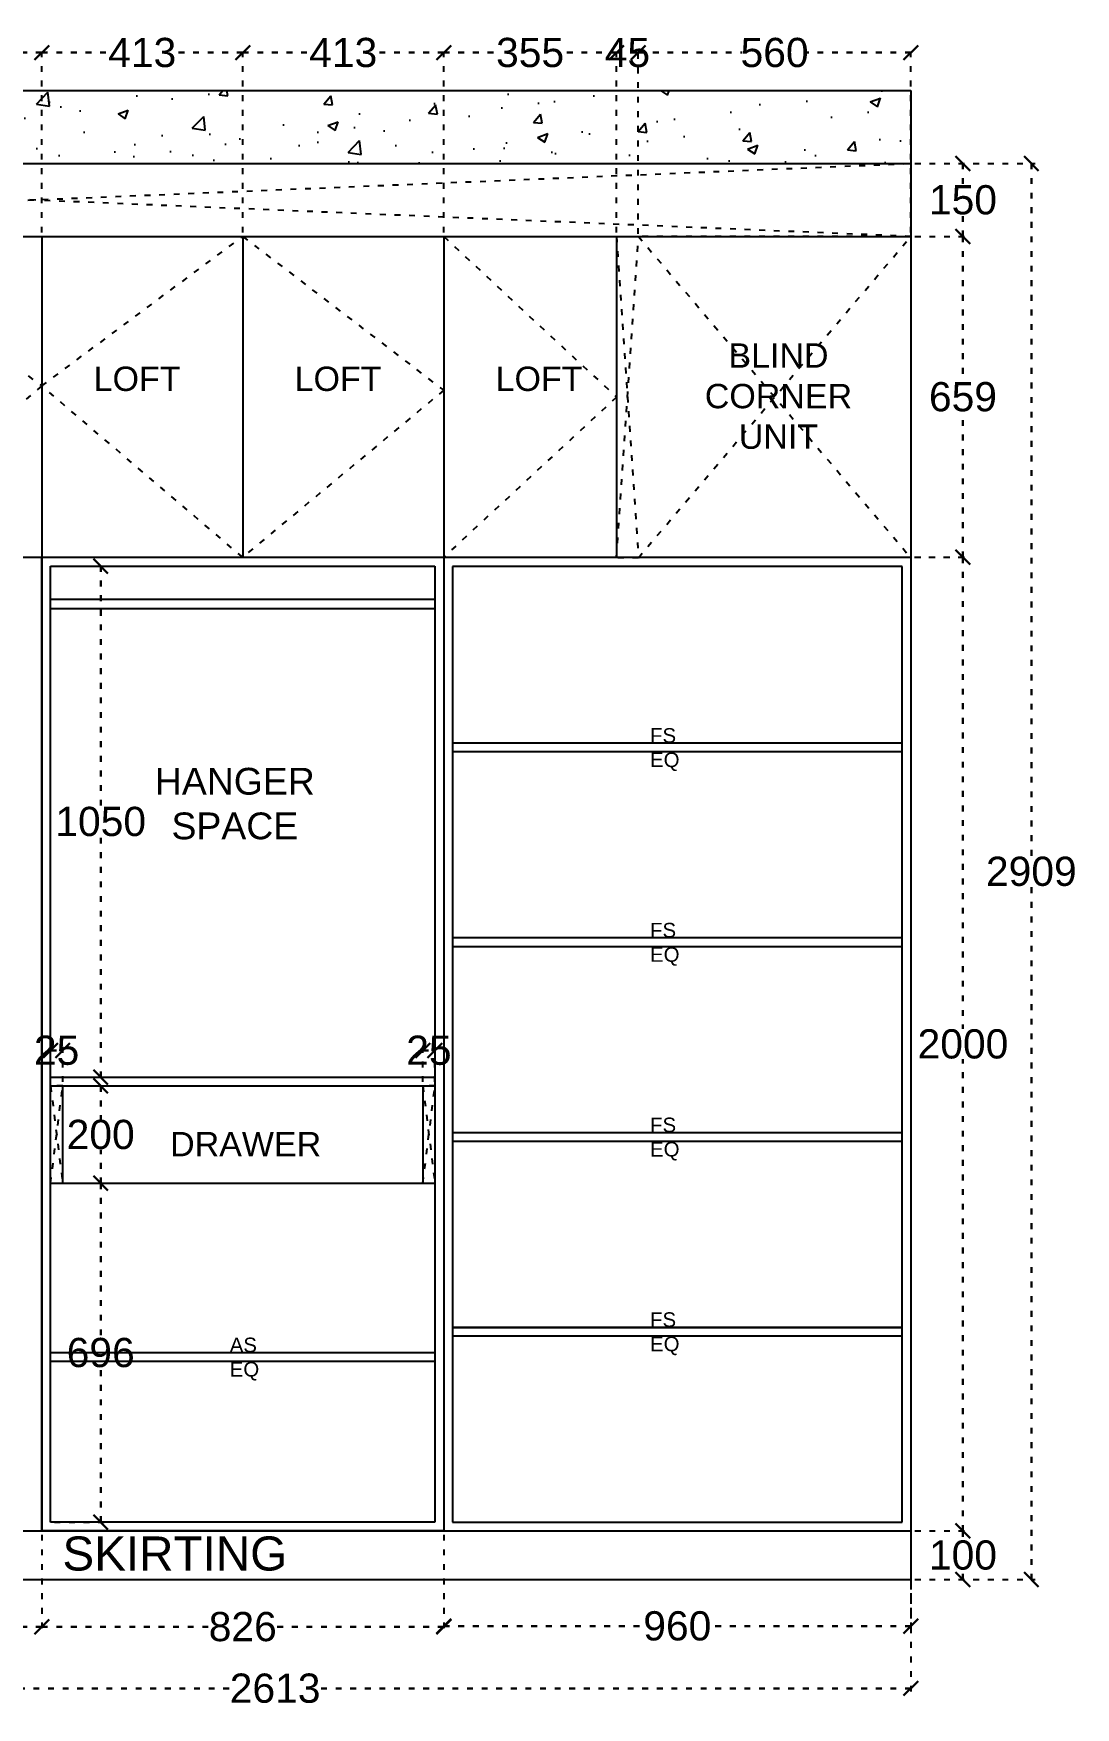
# Model space of a CAD drawing. Header units: millimetres. Extents: x 220712 to 1505573, y -354410 to 241923.
# Drawn here: x 236533 to 238675, y 80875 to 84314 of the extents above; entities that cross this region are included whole.
import ezdxf

# ---------------------------------------------------------------- set-up
doc = ezdxf.new("R2010")
doc.units = ezdxf.units.MM
doc.header["$MEASUREMENT"] = 0
doc.linetypes.add('ACAD_ISO03W100', pattern=[30, 12, -18])
doc.layers.add('Walls', color=253, linetype='Continuous')
doc.layers.add('Words', color=7, linetype='Continuous')
doc.styles.get("Standard").update_dxf_attribs({"font": 'arial.ttf'})
doc.dimstyles.get("Standard").update_dxf_attribs({"dimtxt": 60, "dimasz": 30, "dimexe": 7.75, "dimexo": 8.13, "dimgap": 0.63, "dimtad": 0, "dimtih": 1, "dimtoh": 1, "dimdec": 0, "dimzin": 0, "dimtxsty": 'Standard', "dimblk": 'OBLIQUE', "dimcen": 2.25, "dimclrd": 1, "dimclre": 1, "dimclrt": 1, "dimadec": 0, "dimazin": 0, "dimtfac": 1, "dimtdec": 0, "dimtofl": 0, "dimtmove": 0, "dimatfit": 3, "dimfxl": 1, "dimtolj": 1, "dimtzin": 0, "dimlwd": 30, "dimarcsym": 0})

# ---------------------------------------------------------------- blocks, each defined once
blk = doc.blocks.new('_Oblique')
at = {"color": 0, "linetype": 'ByBlock', "lineweight": -2}
blk.add_line((-0.5, -0.5), (0.5, 0.5), dxfattribs=at)
blk = doc.blocks.new('*D1658')
at = {"layer": 'Defpoints', "color": 0, "linetype": 'ACAD_ISO03W100', "transparency": 16777216}
for p in [(235723.4, 81238), (236550.4, 81238), (236550.4, 81041)]:
    blk.add_point(p, dxfattribs=at)
at = {"layer": 'Walls', "color": 1, "linetype": 'ACAD_ISO03W100', "lineweight": -2, "transparency": 16777216}
for p, q in [((235723.4, 81229.9), (235723.4, 81033.2)), ((236550.4, 81229.9), (236550.4, 81033.2))]:
    blk.add_line(p, q, dxfattribs=at)
at = {"layer": 'Walls', "color": 1, "linetype": 'ACAD_ISO03W100', "lineweight": 30, "transparency": 16777216}
for p, q in [((235723.4, 81041), (236069.9, 81041)), ((236550.4, 81041), (236203.8, 81041))]:
    blk.add_line(p, q, dxfattribs=at)
at = {"layer": 'Walls', "color": 1, "linetype": 'ACAD_ISO03W100', "lineweight": 30, "transparency": 16777216, "xscale": 30, "yscale": 30, "zscale": 30, "rotation": 180}
blk.add_blockref('_Oblique', (235723.4, 81041), dxfattribs=at)
at = {"layer": 'Walls', "color": 1, "linetype": 'ACAD_ISO03W100', "lineweight": 30, "transparency": 16777216, "xscale": 30, "yscale": 30, "zscale": 30}
blk.add_blockref('_Oblique', (236550.4, 81041), dxfattribs=at)
at = {"layer": 'Walls', "color": 1, "linetype": 'ACAD_ISO03W100', "transparency": 16777216, "insert": (236136.9, 81041), "char_height": 60, "attachment_point": 5}
blk.add_mtext('\\A1;827', dxfattribs=at)
blk = doc.blocks.new('*D1664')
at = {"layer": 'Defpoints', "color": 0, "linetype": 'ACAD_ISO03W100', "transparency": 16777216}
for p in [(236550.4, 81238), (237376.4, 81238), (237376.4, 81041)]:
    blk.add_point(p, dxfattribs=at)
at = {"layer": 'Walls', "color": 1, "linetype": 'ACAD_ISO03W100', "lineweight": -2, "transparency": 16777216}
for p, q in [((236550.4, 81229.9), (236550.4, 81033.2)), ((237376.4, 81229.9), (237376.4, 81033.2))]:
    blk.add_line(p, q, dxfattribs=at)
at = {"layer": 'Walls', "color": 1, "linetype": 'ACAD_ISO03W100', "lineweight": 30, "transparency": 16777216}
for p, q in [((236550.4, 81041), (236896.4, 81041)), ((237376.4, 81041), (237030.3, 81041))]:
    blk.add_line(p, q, dxfattribs=at)
at = {"layer": 'Walls', "color": 1, "linetype": 'ACAD_ISO03W100', "lineweight": 30, "transparency": 16777216, "xscale": 30, "yscale": 30, "zscale": 30, "rotation": 180}
blk.add_blockref('_Oblique', (236550.4, 81041), dxfattribs=at)
at = {"layer": 'Walls', "color": 1, "linetype": 'ACAD_ISO03W100', "lineweight": 30, "transparency": 16777216, "xscale": 30, "yscale": 30, "zscale": 30}
blk.add_blockref('_Oblique', (237376.4, 81041), dxfattribs=at)
at = {"layer": 'Walls', "color": 1, "linetype": 'ACAD_ISO03W100', "transparency": 16777216, "insert": (236963.4, 81041), "char_height": 60, "attachment_point": 5}
blk.add_mtext('\\A1;826', dxfattribs=at)
blk = doc.blocks.new('*D1665')
at = {"layer": 'Defpoints', "color": 0, "linetype": 'ACAD_ISO03W100', "transparency": 16777216}
for p in [(237376.4, 81238), (238336.4, 81238), (238336.4, 81042.5)]:
    blk.add_point(p, dxfattribs=at)
at = {"layer": 'Walls', "color": 1, "linetype": 'ACAD_ISO03W100', "lineweight": -2, "transparency": 16777216}
for p, q in [((237376.4, 81229.9), (237376.4, 81034.8)), ((238336.4, 81229.9), (238336.4, 81034.8))]:
    blk.add_line(p, q, dxfattribs=at)
at = {"layer": 'Walls', "color": 1, "linetype": 'ACAD_ISO03W100', "lineweight": 30, "transparency": 16777216}
for p, q in [((237376.4, 81042.5), (237789.5, 81042.5)), ((238336.4, 81042.5), (237923.2, 81042.5))]:
    blk.add_line(p, q, dxfattribs=at)
at = {"layer": 'Walls', "color": 1, "linetype": 'ACAD_ISO03W100', "lineweight": 30, "transparency": 16777216, "xscale": 30, "yscale": 30, "zscale": 30, "rotation": 180}
blk.add_blockref('_Oblique', (237376.4, 81042.5), dxfattribs=at)
at = {"layer": 'Walls', "color": 1, "linetype": 'ACAD_ISO03W100', "lineweight": 30, "transparency": 16777216, "xscale": 30, "yscale": 30, "zscale": 30}
blk.add_blockref('_Oblique', (238336.4, 81042.5), dxfattribs=at)
at = {"layer": 'Walls', "color": 1, "linetype": 'ACAD_ISO03W100', "transparency": 16777216, "insert": (237856.4, 81042.5), "char_height": 60, "attachment_point": 5}
blk.add_mtext('\\A1;960', dxfattribs=at)
blk = doc.blocks.new('*D1666')
at = {"layer": 'Defpoints', "color": 0, "linetype": 'ACAD_ISO03W100', "transparency": 16777216}
for p in [(235723.4, 81138), (238336.4, 81138), (238336.4, 80914.5)]:
    blk.add_point(p, dxfattribs=at)
at = {"layer": 'Walls', "color": 1, "linetype": 'ACAD_ISO03W100', "lineweight": -2, "transparency": 16777216}
for p, q in [((235723.4, 81129.9), (235723.4, 80906.8)), ((238336.4, 81129.9), (238336.4, 80906.8))]:
    blk.add_line(p, q, dxfattribs=at)
at = {"layer": 'Walls', "color": 1, "linetype": 'ACAD_ISO03W100', "lineweight": 30, "transparency": 16777216}
for p, q in [((235723.4, 80914.5), (236939.1, 80914.5)), ((238336.4, 80914.5), (237120.6, 80914.5))]:
    blk.add_line(p, q, dxfattribs=at)
at = {"layer": 'Walls', "color": 1, "linetype": 'ACAD_ISO03W100', "lineweight": 30, "transparency": 16777216, "xscale": 30, "yscale": 30, "zscale": 30, "rotation": 180}
blk.add_blockref('_Oblique', (235723.4, 80914.5), dxfattribs=at)
at = {"layer": 'Walls', "color": 1, "linetype": 'ACAD_ISO03W100', "lineweight": 30, "transparency": 16777216, "xscale": 30, "yscale": 30, "zscale": 30}
blk.add_blockref('_Oblique', (238336.4, 80914.5), dxfattribs=at)
at = {"layer": 'Walls', "color": 1, "linetype": 'ACAD_ISO03W100', "transparency": 16777216, "insert": (237029.9, 80914.5), "char_height": 60, "attachment_point": 5}
blk.add_mtext('\\A1;2613', dxfattribs=at)
blk = doc.blocks.new('*D1667')
at = {"layer": 'Defpoints', "color": 0, "linetype": 'ACAD_ISO03W100', "transparency": 16777216}
for p in [(238336.4, 81238), (238443.4, 81238), (238336.4, 81138)]:
    blk.add_point(p, dxfattribs=at)
at = {"layer": 'Walls', "color": 1, "linetype": 'ACAD_ISO03W100', "lineweight": -2, "transparency": 16777216}
for p, q in [((238344.5, 81238), (238451.1, 81238)), ((238344.5, 81138), (238451.1, 81138))]:
    blk.add_line(p, q, dxfattribs=at)
at = {"layer": 'Walls', "color": 1, "linetype": 'ACAD_ISO03W100', "lineweight": 30, "transparency": 16777216}
for p, q in [((238443.4, 81238), (238443.4, 81219.3)), ((238443.4, 81138), (238443.4, 81156.7))]:
    blk.add_line(p, q, dxfattribs=at)
at = {"layer": 'Walls', "color": 1, "linetype": 'ACAD_ISO03W100', "lineweight": 30, "transparency": 16777216, "xscale": 30, "yscale": 30, "zscale": 30}
for p, rotation in [((238443.4, 81238), 90), ((238443.4, 81138), 270)]:
    blk.add_blockref('_Oblique', p, dxfattribs=dict(at, rotation=rotation))
at = {"layer": 'Walls', "color": 1, "linetype": 'ACAD_ISO03W100', "transparency": 16777216, "insert": (238443.4, 81188), "char_height": 60, "attachment_point": 5}
blk.add_mtext('\\A1;100', dxfattribs=at)
blk = doc.blocks.new('*D1668')
at = {"layer": 'Defpoints', "color": 0, "linetype": 'ACAD_ISO03W100', "transparency": 16777216}
for p in [(238335.5, 83238), (238443.4, 83238), (238336.4, 81238)]:
    blk.add_point(p, dxfattribs=at)
at = {"layer": 'Walls', "color": 1, "linetype": 'ACAD_ISO03W100', "lineweight": -2, "transparency": 16777216}
for p, q in [((238343.6, 83238), (238451.1, 83238)), ((238344.5, 81238), (238451.1, 81238))]:
    blk.add_line(p, q, dxfattribs=at)
at = {"layer": 'Walls', "color": 1, "linetype": 'ACAD_ISO03W100', "lineweight": 30, "transparency": 16777216}
for p, q in [((238443.4, 83238), (238443.4, 82269.3)), ((238443.4, 81238), (238443.4, 82206.7))]:
    blk.add_line(p, q, dxfattribs=at)
at = {"layer": 'Walls', "color": 1, "linetype": 'ACAD_ISO03W100', "lineweight": 30, "transparency": 16777216, "xscale": 30, "yscale": 30, "zscale": 30}
for p, rotation in [((238443.4, 83238), 90), ((238443.4, 81238), 270)]:
    blk.add_blockref('_Oblique', p, dxfattribs=dict(at, rotation=rotation))
at = {"layer": 'Walls', "color": 1, "linetype": 'ACAD_ISO03W100', "transparency": 16777216, "insert": (238443.4, 82238), "char_height": 60, "attachment_point": 5}
blk.add_mtext('\\A1;2000', dxfattribs=at)
blk = doc.blocks.new('*D1669')
at = {"layer": 'Defpoints', "color": 0, "linetype": 'ACAD_ISO03W100', "transparency": 16777216}
for p in [(238336.4, 83897), (238443.4, 83897), (238336.4, 83238)]:
    blk.add_point(p, dxfattribs=at)
at = {"layer": 'Walls', "color": 1, "linetype": 'ACAD_ISO03W100', "lineweight": -2, "transparency": 16777216}
for p, q in [((238344.5, 83897), (238451.1, 83897)), ((238344.5, 83238), (238451.1, 83238))]:
    blk.add_line(p, q, dxfattribs=at)
at = {"layer": 'Walls', "color": 1, "linetype": 'ACAD_ISO03W100', "lineweight": 30, "transparency": 16777216}
for p, q in [((238443.4, 83897), (238443.4, 83598.8)), ((238443.4, 83238), (238443.4, 83536.2))]:
    blk.add_line(p, q, dxfattribs=at)
at = {"layer": 'Walls', "color": 1, "linetype": 'ACAD_ISO03W100', "lineweight": 30, "transparency": 16777216, "xscale": 30, "yscale": 30, "zscale": 30}
for p, rotation in [((238443.4, 83897), 90), ((238443.4, 83238), 270)]:
    blk.add_blockref('_Oblique', p, dxfattribs=dict(at, rotation=rotation))
at = {"layer": 'Walls', "color": 1, "linetype": 'ACAD_ISO03W100', "transparency": 16777216, "insert": (238443.4, 83567.5), "char_height": 60, "attachment_point": 5}
blk.add_mtext('\\A1;659', dxfattribs=at)
blk = doc.blocks.new('*D1670')
at = {"layer": 'Defpoints', "color": 0, "linetype": 'ACAD_ISO03W100', "transparency": 16777216}
for p in [(238336.4, 84047), (238443.4, 84047), (238336.4, 83897)]:
    blk.add_point(p, dxfattribs=at)
at = {"layer": 'Walls', "color": 1, "linetype": 'ACAD_ISO03W100', "lineweight": -2, "transparency": 16777216}
for p, q in [((238344.5, 84047), (238451.1, 84047)), ((238344.5, 83897), (238451.1, 83897))]:
    blk.add_line(p, q, dxfattribs=at)
at = {"layer": 'Walls', "color": 1, "linetype": 'ACAD_ISO03W100', "lineweight": 30, "transparency": 16777216}
for p, q in [((238443.4, 84047), (238443.4, 84003.3)), ((238443.4, 83897), (238443.4, 83940.7))]:
    blk.add_line(p, q, dxfattribs=at)
at = {"layer": 'Walls', "color": 1, "linetype": 'ACAD_ISO03W100', "lineweight": 30, "transparency": 16777216, "xscale": 30, "yscale": 30, "zscale": 30}
for p, rotation in [((238443.4, 84047), 90), ((238443.4, 83897), 270)]:
    blk.add_blockref('_Oblique', p, dxfattribs=dict(at, rotation=rotation))
at = {"layer": 'Walls', "color": 1, "linetype": 'ACAD_ISO03W100', "transparency": 16777216, "insert": (238443.4, 83972), "char_height": 60, "attachment_point": 5}
blk.add_mtext('\\A1;150', dxfattribs=at)
blk = doc.blocks.new('*D1652')
at = {"layer": 'Defpoints', "color": 0, "linetype": 'ACAD_ISO03W100', "transparency": 16777216}
for p in [(238336.4, 84047), (238336.4, 81138), (238583.9, 81138)]:
    blk.add_point(p, dxfattribs=at)
at = {"layer": 'Walls', "color": 1, "linetype": 'ACAD_ISO03W100', "lineweight": -2, "transparency": 16777216}
for p, q in [((238344.5, 84047), (238591.6, 84047)), ((238344.5, 81138), (238591.6, 81138))]:
    blk.add_line(p, q, dxfattribs=at)
at = {"layer": 'Walls', "color": 1, "linetype": 'ACAD_ISO03W100', "lineweight": 30, "transparency": 16777216}
for p, q in [((238583.9, 84047), (238583.9, 82623.8)), ((238583.9, 81138), (238583.9, 82561.2))]:
    blk.add_line(p, q, dxfattribs=at)
at = {"layer": 'Walls', "color": 1, "linetype": 'ACAD_ISO03W100', "lineweight": 30, "transparency": 16777216, "xscale": 30, "yscale": 30, "zscale": 30}
for p, rotation in [((238583.9, 84047), 90), ((238583.9, 81138), 270)]:
    blk.add_blockref('_Oblique', p, dxfattribs=dict(at, rotation=rotation))
at = {"layer": 'Walls', "color": 1, "linetype": 'ACAD_ISO03W100', "transparency": 16777216, "insert": (238583.9, 82592.5), "char_height": 60, "attachment_point": 5}
blk.add_mtext('\\A1;2909', dxfattribs=at)
blk = doc.blocks.new('*D1672')
at = {"layer": 'Defpoints', "color": 0, "linetype": 'ACAD_ISO03W100', "transparency": 16777216}
for p in [(236568.4, 83220), (236568.4, 82170), (236671.5, 82170)]:
    blk.add_point(p, dxfattribs=at)
at = {"layer": 'Walls', "color": 1, "linetype": 'ACAD_ISO03W100', "lineweight": -2, "transparency": 16777216}
for p, q in [((236576.5, 83220), (236679.3, 83220)), ((236576.5, 82170), (236679.3, 82170))]:
    blk.add_line(p, q, dxfattribs=at)
at = {"layer": 'Walls', "color": 1, "linetype": 'ACAD_ISO03W100', "lineweight": 30, "transparency": 16777216}
for p, q in [((236671.5, 83220), (236671.5, 82726.3)), ((236671.5, 82170), (236671.5, 82663.7))]:
    blk.add_line(p, q, dxfattribs=at)
at = {"layer": 'Walls', "color": 1, "linetype": 'ACAD_ISO03W100', "lineweight": 30, "transparency": 16777216, "xscale": 30, "yscale": 30, "zscale": 30}
for p, rotation in [((236671.5, 83220), 90), ((236671.5, 82170), 270)]:
    blk.add_blockref('_Oblique', p, dxfattribs=dict(at, rotation=rotation))
at = {"layer": 'Walls', "color": 1, "linetype": 'ACAD_ISO03W100', "transparency": 16777216, "insert": (236671.5, 82695), "char_height": 60, "attachment_point": 5}
blk.add_mtext('\\A1;1050', dxfattribs=at)
blk = doc.blocks.new('*D1673')
at = {"layer": 'Defpoints', "color": 0, "linetype": 'ACAD_ISO03W100', "transparency": 16777216}
for p in [(236568.4, 82152), (236568.4, 81952), (236671.5, 81952)]:
    blk.add_point(p, dxfattribs=at)
at = {"layer": 'Walls', "color": 1, "linetype": 'ACAD_ISO03W100', "lineweight": -2, "transparency": 16777216}
for p, q in [((236576.5, 82152), (236679.3, 82152)), ((236576.5, 81952), (236679.3, 81952))]:
    blk.add_line(p, q, dxfattribs=at)
at = {"layer": 'Walls', "color": 1, "linetype": 'ACAD_ISO03W100', "lineweight": 30, "transparency": 16777216}
for p, q in [((236671.5, 82152), (236671.5, 82083.3)), ((236671.5, 81952), (236671.5, 82020.7))]:
    blk.add_line(p, q, dxfattribs=at)
at = {"layer": 'Walls', "color": 1, "linetype": 'ACAD_ISO03W100', "lineweight": 30, "transparency": 16777216, "xscale": 30, "yscale": 30, "zscale": 30}
for p, rotation in [((236671.5, 82152), 90), ((236671.5, 81952), 270)]:
    blk.add_blockref('_Oblique', p, dxfattribs=dict(at, rotation=rotation))
at = {"layer": 'Walls', "color": 1, "linetype": 'ACAD_ISO03W100', "transparency": 16777216, "insert": (236671.5, 82052), "char_height": 60, "attachment_point": 5}
blk.add_mtext('\\A1;200', dxfattribs=at)
blk = doc.blocks.new('*D1674')
at = {"layer": 'Defpoints', "color": 0, "linetype": 'ACAD_ISO03W100', "transparency": 16777216}
for p in [(236568.4, 81952), (236568.4, 81256), (236671.5, 81256)]:
    blk.add_point(p, dxfattribs=at)
at = {"layer": 'Walls', "color": 1, "linetype": 'ACAD_ISO03W100', "lineweight": -2, "transparency": 16777216}
for p, q in [((236576.5, 81952), (236679.3, 81952)), ((236576.5, 81256), (236679.3, 81256))]:
    blk.add_line(p, q, dxfattribs=at)
at = {"layer": 'Walls', "color": 1, "linetype": 'ACAD_ISO03W100', "lineweight": 30, "transparency": 16777216}
for p, q in [((236671.5, 81952), (236671.5, 81635.3)), ((236671.5, 81256), (236671.5, 81572.7))]:
    blk.add_line(p, q, dxfattribs=at)
at = {"layer": 'Walls', "color": 1, "linetype": 'ACAD_ISO03W100', "lineweight": 30, "transparency": 16777216, "xscale": 30, "yscale": 30, "zscale": 30}
for p, rotation in [((236671.5, 81952), 90), ((236671.5, 81256), 270)]:
    blk.add_blockref('_Oblique', p, dxfattribs=dict(at, rotation=rotation))
at = {"layer": 'Walls', "color": 1, "linetype": 'ACAD_ISO03W100', "transparency": 16777216, "insert": (236671.5, 81604), "char_height": 60, "attachment_point": 5}
blk.add_mtext('\\A1;696', dxfattribs=at)
blk = doc.blocks.new('*D1675')
at = {"layer": 'Defpoints', "color": 0, "linetype": 'ACAD_ISO03W100', "transparency": 16777216}
for p in [(237358.4, 82225), (237333.4, 82152), (237358.4, 82152)]:
    blk.add_point(p, dxfattribs=at)
at = {"layer": 'Walls', "color": 1, "linetype": 'ACAD_ISO03W100', "lineweight": -2, "transparency": 16777216}
for p, q in [((237333.4, 82160.1), (237333.4, 82232.8)), ((237358.4, 82160.1), (237358.4, 82232.8))]:
    blk.add_line(p, q, dxfattribs=at)
at = {"layer": 'Walls', "color": 1, "linetype": 'ACAD_ISO03W100', "lineweight": 30, "transparency": 16777216}
blk.add_line((237333.4, 82225), (237358.4, 82225), dxfattribs=at)
at = {"layer": 'Walls', "color": 1, "linetype": 'ACAD_ISO03W100', "lineweight": 30, "transparency": 16777216, "xscale": 30, "yscale": 30, "zscale": 30, "rotation": 180}
blk.add_blockref('_Oblique', (237333.4, 82225), dxfattribs=at)
at = {"layer": 'Walls', "color": 1, "linetype": 'ACAD_ISO03W100', "lineweight": 30, "transparency": 16777216, "xscale": 30, "yscale": 30, "zscale": 30}
blk.add_blockref('_Oblique', (237358.4, 82225), dxfattribs=at)
at = {"layer": 'Walls', "color": 1, "linetype": 'ACAD_ISO03W100', "transparency": 16777216, "insert": (237345.9, 82225), "char_height": 60, "attachment_point": 5}
blk.add_mtext('\\A1;25', dxfattribs=at)
blk = doc.blocks.new('*D1676')
at = {"layer": 'Defpoints', "color": 0, "linetype": 'ACAD_ISO03W100', "transparency": 16777216}
for p in [(236593.4, 82225), (236568.4, 82152), (236593.4, 82152)]:
    blk.add_point(p, dxfattribs=at)
at = {"layer": 'Walls', "color": 1, "linetype": 'ACAD_ISO03W100', "lineweight": -2, "transparency": 16777216}
for p, q in [((236568.4, 82160.1), (236568.4, 82232.7)), ((236593.4, 82160.1), (236593.4, 82232.7))]:
    blk.add_line(p, q, dxfattribs=at)
at = {"layer": 'Walls', "color": 1, "linetype": 'ACAD_ISO03W100', "lineweight": 30, "transparency": 16777216}
blk.add_line((236568.4, 82225), (236593.4, 82225), dxfattribs=at)
at = {"layer": 'Walls', "color": 1, "linetype": 'ACAD_ISO03W100', "lineweight": 30, "transparency": 16777216, "xscale": 30, "yscale": 30, "zscale": 30, "rotation": 180}
blk.add_blockref('_Oblique', (236568.4, 82225), dxfattribs=at)
at = {"layer": 'Walls', "color": 1, "linetype": 'ACAD_ISO03W100', "lineweight": 30, "transparency": 16777216, "xscale": 30, "yscale": 30, "zscale": 30}
blk.add_blockref('_Oblique', (236593.4, 82225), dxfattribs=at)
at = {"layer": 'Walls', "color": 1, "linetype": 'ACAD_ISO03W100', "transparency": 16777216, "insert": (236580.9, 82225), "char_height": 60, "attachment_point": 5}
blk.add_mtext('\\A1;25', dxfattribs=at)
blk = doc.blocks.new('*D1689')
at = {"layer": 'Defpoints', "color": 0, "linetype": 'ACAD_ISO03W100', "transparency": 16777216}
for p in [(236550.4, 84274.6), (236137.4, 83897), (236550.4, 83897)]:
    blk.add_point(p, dxfattribs=at)
at = {"layer": 'Walls', "color": 1, "linetype": 'ACAD_ISO03W100', "lineweight": -2, "transparency": 16777216}
for p, q in [((236137.4, 83905.1), (236137.4, 84282.4)), ((236550.4, 83905.1), (236550.4, 84282.4))]:
    blk.add_line(p, q, dxfattribs=at)
at = {"layer": 'Walls', "color": 1, "linetype": 'ACAD_ISO03W100', "lineweight": 30, "transparency": 16777216}
for p, q in [((236137.4, 84274.6), (236275.7, 84274.6)), ((236550.4, 84274.6), (236412, 84274.6))]:
    blk.add_line(p, q, dxfattribs=at)
at = {"layer": 'Walls', "color": 1, "linetype": 'ACAD_ISO03W100', "lineweight": 30, "transparency": 16777216, "xscale": 30, "yscale": 30, "zscale": 30, "rotation": 180}
blk.add_blockref('_Oblique', (236137.4, 84274.6), dxfattribs=at)
at = {"layer": 'Walls', "color": 1, "linetype": 'ACAD_ISO03W100', "lineweight": 30, "transparency": 16777216, "xscale": 30, "yscale": 30, "zscale": 30}
blk.add_blockref('_Oblique', (236550.4, 84274.6), dxfattribs=at)
at = {"layer": 'Walls', "color": 1, "linetype": 'ACAD_ISO03W100', "transparency": 16777216, "insert": (236343.9, 84274.6), "char_height": 60, "attachment_point": 5}
blk.add_mtext('\\A1;413', dxfattribs=at)
blk = doc.blocks.new('*D1690')
at = {"layer": 'Defpoints', "color": 0, "linetype": 'ACAD_ISO03W100', "transparency": 16777216}
for p in [(236963.4, 84274.6), (236550.4, 83897), (236963.4, 83897)]:
    blk.add_point(p, dxfattribs=at)
at = {"layer": 'Walls', "color": 1, "linetype": 'ACAD_ISO03W100', "lineweight": -2, "transparency": 16777216}
for p, q in [((236550.4, 83905.1), (236550.4, 84282.4)), ((236963.4, 83905.1), (236963.4, 84282.4))]:
    blk.add_line(p, q, dxfattribs=at)
at = {"layer": 'Walls', "color": 1, "linetype": 'ACAD_ISO03W100', "lineweight": 30, "transparency": 16777216}
for p, q in [((236550.4, 84274.6), (236688.7, 84274.6)), ((236963.4, 84274.6), (236825, 84274.6))]:
    blk.add_line(p, q, dxfattribs=at)
at = {"layer": 'Walls', "color": 1, "linetype": 'ACAD_ISO03W100', "lineweight": 30, "transparency": 16777216, "xscale": 30, "yscale": 30, "zscale": 30, "rotation": 180}
blk.add_blockref('_Oblique', (236550.4, 84274.6), dxfattribs=at)
at = {"layer": 'Walls', "color": 1, "linetype": 'ACAD_ISO03W100', "lineweight": 30, "transparency": 16777216, "xscale": 30, "yscale": 30, "zscale": 30}
blk.add_blockref('_Oblique', (236963.4, 84274.6), dxfattribs=at)
at = {"layer": 'Walls', "color": 1, "linetype": 'ACAD_ISO03W100', "transparency": 16777216, "insert": (236756.9, 84274.6), "char_height": 60, "attachment_point": 5}
blk.add_mtext('\\A1;413', dxfattribs=at)
blk = doc.blocks.new('*D1691')
at = {"layer": 'Defpoints', "color": 0, "linetype": 'ACAD_ISO03W100', "transparency": 16777216}
for p in [(237376.4, 84274.6), (236963.4, 83897), (237376.4, 83897)]:
    blk.add_point(p, dxfattribs=at)
at = {"layer": 'Walls', "color": 1, "linetype": 'ACAD_ISO03W100', "lineweight": -2, "transparency": 16777216}
for p, q in [((236963.4, 83905.1), (236963.4, 84282.4)), ((237376.4, 83905.1), (237376.4, 84282.4))]:
    blk.add_line(p, q, dxfattribs=at)
at = {"layer": 'Walls', "color": 1, "linetype": 'ACAD_ISO03W100', "lineweight": 30, "transparency": 16777216}
for p, q in [((236963.4, 84274.6), (237101.7, 84274.6)), ((237376.4, 84274.6), (237238, 84274.6))]:
    blk.add_line(p, q, dxfattribs=at)
at = {"layer": 'Walls', "color": 1, "linetype": 'ACAD_ISO03W100', "lineweight": 30, "transparency": 16777216, "xscale": 30, "yscale": 30, "zscale": 30, "rotation": 180}
blk.add_blockref('_Oblique', (236963.4, 84274.6), dxfattribs=at)
at = {"layer": 'Walls', "color": 1, "linetype": 'ACAD_ISO03W100', "lineweight": 30, "transparency": 16777216, "xscale": 30, "yscale": 30, "zscale": 30}
blk.add_blockref('_Oblique', (237376.4, 84274.6), dxfattribs=at)
at = {"layer": 'Walls', "color": 1, "linetype": 'ACAD_ISO03W100', "transparency": 16777216, "insert": (237169.9, 84274.6), "char_height": 60, "attachment_point": 5}
blk.add_mtext('\\A1;413', dxfattribs=at)
blk = doc.blocks.new('*D1692')
at = {"layer": 'Defpoints', "color": 0, "linetype": 'ACAD_ISO03W100', "transparency": 16777216}
for p in [(237731.4, 84274.6), (237376.4, 83897), (237731.4, 83897)]:
    blk.add_point(p, dxfattribs=at)
at = {"layer": 'Walls', "color": 1, "linetype": 'ACAD_ISO03W100', "lineweight": -2, "transparency": 16777216}
for p, q in [((237376.4, 83905.1), (237376.4, 84282.4)), ((237731.4, 83905.1), (237731.4, 84282.4))]:
    blk.add_line(p, q, dxfattribs=at)
at = {"layer": 'Walls', "color": 1, "linetype": 'ACAD_ISO03W100', "lineweight": 30, "transparency": 16777216}
for p, q in [((237376.4, 84274.6), (237486.7, 84274.6)), ((237731.4, 84274.6), (237621, 84274.6))]:
    blk.add_line(p, q, dxfattribs=at)
at = {"layer": 'Walls', "color": 1, "linetype": 'ACAD_ISO03W100', "lineweight": 30, "transparency": 16777216, "xscale": 30, "yscale": 30, "zscale": 30, "rotation": 180}
blk.add_blockref('_Oblique', (237376.4, 84274.6), dxfattribs=at)
at = {"layer": 'Walls', "color": 1, "linetype": 'ACAD_ISO03W100', "lineweight": 30, "transparency": 16777216, "xscale": 30, "yscale": 30, "zscale": 30}
blk.add_blockref('_Oblique', (237731.4, 84274.6), dxfattribs=at)
at = {"layer": 'Walls', "color": 1, "linetype": 'ACAD_ISO03W100', "transparency": 16777216, "insert": (237553.9, 84274.6), "char_height": 60, "attachment_point": 5}
blk.add_mtext('\\A1;355', dxfattribs=at)
blk = doc.blocks.new('*D1693')
at = {"layer": 'Defpoints', "color": 0, "linetype": 'ACAD_ISO03W100', "transparency": 16777216}
for p in [(237776.1, 84274.6), (237731.4, 83897), (237776.1, 83893.9)]:
    blk.add_point(p, dxfattribs=at)
at = {"layer": 'Walls', "color": 1, "linetype": 'ACAD_ISO03W100', "lineweight": -2, "transparency": 16777216}
for p, q in [((237731.4, 83905.1), (237731.4, 84282.4)), ((237776.1, 83902.1), (237776.1, 84282.4))]:
    blk.add_line(p, q, dxfattribs=at)
at = {"layer": 'Walls', "color": 1, "linetype": 'ACAD_ISO03W100', "lineweight": 30, "transparency": 16777216}
blk.add_line((237731.4, 84274.6), (237776.1, 84274.6), dxfattribs=at)
at = {"layer": 'Walls', "color": 1, "linetype": 'ACAD_ISO03W100', "lineweight": 30, "transparency": 16777216, "xscale": 30, "yscale": 30, "zscale": 30, "rotation": 180}
blk.add_blockref('_Oblique', (237731.4, 84274.6), dxfattribs=at)
at = {"layer": 'Walls', "color": 1, "linetype": 'ACAD_ISO03W100', "lineweight": 30, "transparency": 16777216, "xscale": 30, "yscale": 30, "zscale": 30}
blk.add_blockref('_Oblique', (237776.1, 84274.6), dxfattribs=at)
at = {"layer": 'Walls', "color": 1, "linetype": 'ACAD_ISO03W100', "transparency": 16777216, "insert": (237753.8, 84274.6), "char_height": 60, "attachment_point": 5}
blk.add_mtext('\\A1;45', dxfattribs=at)
blk = doc.blocks.new('*D1688')
at = {"layer": 'Defpoints', "color": 0, "linetype": 'ACAD_ISO03W100', "transparency": 16777216}
for p in [(238336.4, 84274.6), (237776.1, 83893.9), (238336.4, 83897)]:
    blk.add_point(p, dxfattribs=at)
at = {"layer": 'Walls', "color": 1, "linetype": 'ACAD_ISO03W100', "lineweight": -2, "transparency": 16777216}
for p, q in [((237776.1, 83902.1), (237776.1, 84282.4)), ((238336.4, 83905.1), (238336.4, 84282.4))]:
    blk.add_line(p, q, dxfattribs=at)
at = {"layer": 'Walls', "color": 1, "linetype": 'ACAD_ISO03W100', "lineweight": 30, "transparency": 16777216}
for p, q in [((237776.1, 84274.6), (237989.4, 84274.6)), ((238336.4, 84274.6), (238123.1, 84274.6))]:
    blk.add_line(p, q, dxfattribs=at)
at = {"layer": 'Walls', "color": 1, "linetype": 'ACAD_ISO03W100', "lineweight": 30, "transparency": 16777216, "xscale": 30, "yscale": 30, "zscale": 30, "rotation": 180}
blk.add_blockref('_Oblique', (237776.1, 84274.6), dxfattribs=at)
at = {"layer": 'Walls', "color": 1, "linetype": 'ACAD_ISO03W100', "lineweight": 30, "transparency": 16777216, "xscale": 30, "yscale": 30, "zscale": 30}
blk.add_blockref('_Oblique', (238336.4, 84274.6), dxfattribs=at)
at = {"layer": 'Walls', "color": 1, "linetype": 'ACAD_ISO03W100', "transparency": 16777216, "insert": (238056.3, 84274.6), "char_height": 60, "attachment_point": 5}
blk.add_mtext('\\A1;560', dxfattribs=at)

msp = doc.modelspace()

# ---------------------------------------------------------------- hatches: boundary and pattern name
at = {"layer": 'Walls', "linetype": 'ACAD_ISO03W100', "true_color": 0xc7c8ca}
h = msp.add_hatch(dxfattribs=at)
h.set_pattern_fill('AR-CONC', color=9, scale=30)
h.set_pattern_definition([(50, (3e-11, -4094.87), (215.17805, -18.82564), [22.5, -247.5]), (355, (3e-11, -4094.87), (-41.6254, 225.65764), [18, -198]), (100.45144, (17.93, -4096.43), (173.55265, 206.832), [19.12206, -210.34263]), (46.1842, (3e-11, -4034.87), (320.1724, -49.65578), [33.75, -371.25]), (96.63564, (26.68, -4039), (280.3986, 292.23558), [28.6831, -315.51413]), (351.18416, (3e-11, -4034.87), (280.3986, 292.2356), [27, -297]), (21, (30, -4049.87), (179.07212, -120.78567), [22.5, -247.5]), (326, (30, -4049.87), (72.9946, 217.54501), [18, -198]), (71.451445, (44.92, -4059.93), (252.06671, 96.75935), [19.12206, -210.34263]), (37.5, (3e-11, -4094.866), (3.647957, 99.868156), [0, -195.6, 0, -201, 0, -198.75]), (7.5, (3e-11, -4094.87), (78.92086, 118.323514), [0, -114.6, 0, -191.1, 0, -75.75]), (327.5, (-66.9, -4094.866), (160.14673, -6.766462), [0, -75, 0, -234, 0, -310.5]), (317.5, (-96.9, -4094.87), (174.95585, 30.031495), [0, -97.5, 0, -155.4, 0, -220.5])])
h.paths.add_polyline_path([(238336.4, 84197), (234723.4, 84197), (234723.4, 84047), (238336.4, 84047)])

# ---------------------------------------------------------------- linework, layer by layer
at = {"layer": 'Walls', "color": 18, "true_color": 0x000000}
for p, q in [((234723.4, 84197), (238336.4, 84197)), ((238336.4, 84197), (238336.4, 81138)), ((234723.4, 84047), (238336.4, 84047)), ((234723.4, 83897), (238336.4, 83897)), ((235723.4, 81238), (238336.4, 81238)), ((234723.4, 81138), (238336.4, 81138))]:
    msp.add_line(p, q, dxfattribs=at)
at = {"layer": 'Walls', "color": 159, "true_color": 0x22346e}
for p, q in [((236550.4, 83897), (236550.4, 81238)), ((236963.4, 83897), (236963.4, 83238)), ((237376.4, 83897), (237376.4, 81238)), ((237731.4, 83897), (237731.4, 83237)), ((234723.4, 83238), (238336.4, 83238)), ((236568.4, 83220), (237358.4, 83220)), ((236568.4, 81256), (236568.4, 83220)), ((237358.4, 83220), (237358.4, 81256)), ((238318.4, 83219), (237394.4, 83219)), ((237394.4, 83219), (237394.4, 81256)), ((238318.4, 81256), (238318.4, 83219)), ((236568.4, 83152), (237358.4, 83152)), ((237358.4, 83132), (236568.4, 83132)), ((238318.4, 82856), (237394.4, 82856)), ((238318.4, 82856), (237394.4, 82856)), ((238318.4, 82838), (237394.4, 82838)), ((238318.4, 82456), (237394.4, 82456)), ((238318.4, 82456), (237394.4, 82456)), ((238318.4, 82438), (237394.4, 82438)), ((236568.4, 82170), (237358.4, 82170)), ((236568.4, 82152), (237358.4, 82152)), ((236593.4, 81952), (236593.4, 82152)), ((237333.4, 82152), (237333.4, 81952)), ((238318.4, 82056), (237394.4, 82056)), ((238318.4, 82056), (237394.4, 82056)), ((238318.4, 82038), (237394.4, 82038)), ((236568.4, 81952), (237358.4, 81952)), ((238318.4, 81656), (237394.4, 81656)), ((237394.4, 81656), (238318.4, 81656)), ((238318.4, 81638), (237394.4, 81638)), ((237358.4, 81604), (236568.4, 81604)), ((237358.4, 81586), (236568.4, 81586)), ((237358.4, 81256), (236568.4, 81256)), ((237394.4, 81256), (238318.4, 81256))]:
    msp.add_line(p, q, dxfattribs=at)
at = {"layer": 'Walls', "color": 240, "linetype": 'ACAD_ISO03W100', "true_color": 0xed1f24}
for points in [[(234723.4, 83897), (238336.4, 84047), (238336.4, 83897), (234723.4, 84047)], [(237731.4, 83897), (237776.4, 83237), (237731.4, 83237), (237776.4, 83897)], [(236568.4, 81952), (236593.4, 82152), (236568.4, 82152), (236593.4, 81952)], [(237333.4, 81952), (237358.4, 82152), (237333.4, 82152), (237358.4, 81952)]]:
    msp.add_lwpolyline(points, dxfattribs=at)
at = {"layer": 'Walls', "color": 9, "linetype": 'ACAD_ISO03W100', "true_color": 0xc7c8ca}
for points in [[(236137.4, 83897), (236550.4, 83590), (236137.4, 83238), (235723.4, 83607), (236137.4, 83897)], [(236963.4, 83897), (237376.4, 83581), (236963.4, 83238), (236550.4, 83590), (236963.4, 83897)], [(237376.4, 83897), (237731.4, 83567), (237376.4, 83238)], [(237776.4, 83237), (238336.4, 83897), (237776.4, 83897), (238336.4, 83237)]]:
    msp.add_lwpolyline(points, dxfattribs=at)
at = {"layer": 'Walls', "color": 159, "true_color": 0x22346e}
msp.add_lwpolyline([(236550.4, 83238), (237376.4, 83238), (237376.4, 81238), (236550.4, 81238)], close=True, dxfattribs=at)

# ---------------------------------------------------------------- texts
at = {"color": 7, "char_height": 50, "attachment_point": 1}
for s, insert in [('\\pxqc;BLIND CORNER \\PUNIT', (237832.9, 83677.5)), ('\\pxqc;LOFT', (236514.9, 83629.7)), ('\\pxqc;LOFT', (236927.9, 83629.7)), ('\\pxqc;LOFT', (237340.9, 83629.7)), ('\\pxqc;DRAWER', (236738, 82057.5))]:
    msp.add_mtext_dynamic_manual_height_columns(s, width=462.73, gutter_width=1213, heights=[0], dxfattribs=dict(at, insert=insert))
at = {"insert": (236592.9, 81226.5), "char_height": 70, "attachment_point": 1}
msp.add_mtext_dynamic_manual_height_columns('SKIRTING', width=1609.978, gutter_width=12.5, heights=[0], dxfattribs=at)
at = {"layer": 'Words', "color": 0, "attachment_point": 1}
for s, width, heights, insert, char_height in [('FS\\PEQ', 1178.022, [0], (237800.4, 82887), 30), ('\\pxqc;HANGER\\PSPACE', 324.313, [440.1], (236785, 82805.4), 55), ('FS\\PEQ', 1178.022, [0], (237800.4, 82487), 30), ('FS\\PEQ', 1178.022, [0], (237800.4, 82087), 30), ('FS\\PEQ', 1178.022, [0], (237800.4, 81687), 30), ('AS\\PEQ', 1178.022, [0], (236936.7, 81635), 30)]:
    msp.add_mtext_dynamic_manual_height_columns(s, width=width, gutter_width=866.4, heights=heights, dxfattribs=dict(at, insert=insert, char_height=char_height))

# ---------------------------------------------------------------- dimensions: what is measured, and where the dimension line sits
at = {"layer": 'Walls', "color": 159, "linetype": 'ACAD_ISO03W100', "true_color": 0x22346e}
for base, p1, p2, picture, middle in [((236550.4, 84274.6), (236137.4, 83897), (236550.4, 83897), '*D1689', (236343.9, 84274.6)), ((236963.4, 84274.6), (236550.4, 83897), (236963.4, 83897), '*D1690', (236756.9, 84274.6)), ((237376.4, 84274.6), (236963.4, 83897), (237376.4, 83897), '*D1691', (237169.9, 84274.6)), ((237731.4, 84274.6), (237376.4, 83897), (237731.4, 83897), '*D1692', (237553.9, 84274.6)), ((238336.4, 84274.6), (237776.1, 83893.9), (238336.4, 83897), '*D1688', (238056.3, 84274.6))]:
    dim = msp.add_linear_dim(base=base, p1=p1, p2=p2, dimstyle='Standard', dxfattribs=at)
    dim.commit()
    dim.dimension.update_dxf_attribs({"geometry": picture, "text_midpoint": middle})
for base, p1, p2, picture, middle in [((237776.1, 84274.6), (237731.4, 83897), (237776.1, 83893.9), '*D1693', (237753.8, 84274.6)), ((236593.4, 82225), (236568.4, 82152), (236593.4, 82152), '*D1676', (236580.9, 82225)), ((237358.4, 82225), (237333.4, 82152), (237358.4, 82152), '*D1675', (237345.9, 82225))]:
    dim = msp.add_linear_dim(base=base, p1=p1, p2=p2, dimstyle='Standard', dxfattribs=at)
    dim.commit()
    dim.dimension.update_dxf_attribs({"geometry": picture, "text_midpoint": middle, "dimtype": 160})
at = {"layer": 'Walls', "color": 9, "linetype": 'ACAD_ISO03W100', "true_color": 0xc7c8ca}
for base, p1, p2, picture, middle in [((238443.4, 84047), (238336.4, 83897), (238336.4, 84047), '*D1670', (238443.4, 83972)), ((238583.9, 81138), (238336.4, 84047), (238336.4, 81138), '*D1652', (238583.9, 82592.5)), ((238443.4, 83897), (238336.4, 83238), (238336.4, 83897), '*D1669', (238443.4, 83567.5)), ((238443.4, 83238), (238336.4, 81238), (238335.5, 83238), '*D1668', (238443.4, 82238)), ((238443.4, 81238), (238336.4, 81138), (238336.4, 81238), '*D1667', (238443.4, 81188))]:
    dim = msp.add_linear_dim(base=base, p1=p1, p2=p2, angle=90, dimstyle='Standard', dxfattribs=at)
    dim.commit()
    dim.dimension.update_dxf_attribs({"geometry": picture, "text_midpoint": middle})
at = {"layer": 'Walls', "color": 159, "linetype": 'ACAD_ISO03W100', "true_color": 0x22346e}
for base, p1, p2, picture, middle in [((236671.5, 82170), (236568.4, 83220), (236568.4, 82170), '*D1672', (236671.5, 82695)), ((236671.5, 81952), (236568.4, 82152), (236568.4, 81952), '*D1673', (236671.5, 82052)), ((236671.5, 81256), (236568.4, 81952), (236568.4, 81256), '*D1674', (236671.5, 81604))]:
    dim = msp.add_linear_dim(base=base, p1=p1, p2=p2, angle=90, dimstyle='Standard', dxfattribs=at)
    dim.commit()
    dim.dimension.update_dxf_attribs({"geometry": picture, "text_midpoint": middle})
at = {"layer": 'Walls', "color": 9, "linetype": 'ACAD_ISO03W100', "true_color": 0xc7c8ca}
for base, p1, p2, picture, middle in [((236550.4, 81041), (235723.4, 81238), (236550.4, 81238), '*D1658', (236136.9, 81041)), ((237376.4, 81041), (236550.4, 81238), (237376.4, 81238), '*D1664', (236963.4, 81041)), ((238336.4, 81042.5), (237376.4, 81238), (238336.4, 81238), '*D1665', (237856.4, 81042.5)), ((238336.4, 80914.5), (235723.4, 81138), (238336.4, 81138), '*D1666', (237029.9, 80914.5))]:
    dim = msp.add_linear_dim(base=base, p1=p1, p2=p2, dimstyle='Standard', dxfattribs=at)
    dim.commit()
    dim.dimension.update_dxf_attribs({"geometry": picture, "text_midpoint": middle})

doc.saveas('drawing.dxf')
